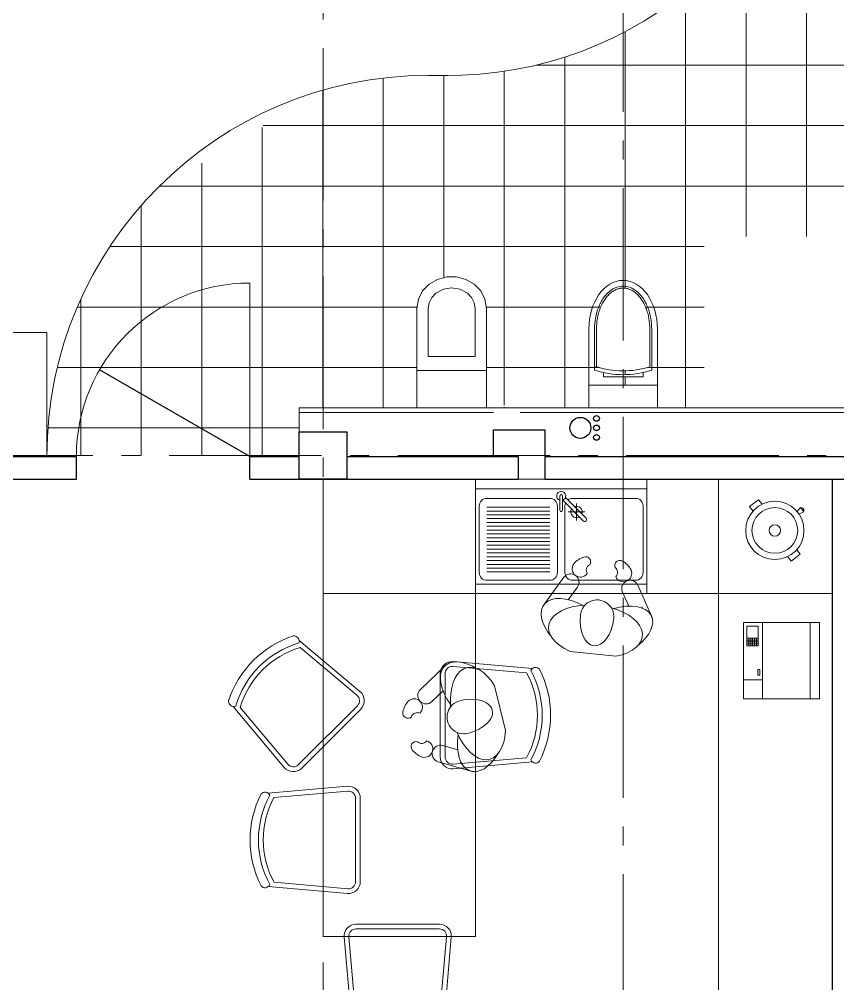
# Model space of a CAD drawing. Header units: millimetres. Extents: x -133165 to 20117, y 15722 to 63536.
# Drawn here: x -82833 to -78536, y 29798 to 34860 of the extents above; entities that cross this region are included whole.
import ezdxf

# ---------------------------------------------------------------- set-up
doc = ezdxf.new("R2010")
doc.units = ezdxf.units.MM
doc.linetypes.add('GOST2.303 5', pattern=[24, 20, -1.5, 1, -1.5])
doc.linetypes.add('GOST2.303 6', pattern=[12, 8, -1.5, 1, -1.5])
doc.layers.get('0').update_dxf_attribs({"lineweight": 15})
for name, color, linetype, lineweight in [('axis', 7, 'GOST2.303 5', 9), ('Furniture', 28, 'Continuous', 9), ('hatch', 8, 'Continuous', 5), ('wall', 5, 'Continuous', 60), ('wc', 4, 'Continuous', 15)]:
    doc.layers.add(name, color=color, linetype=linetype, lineweight=lineweight)
doc.layers.add('windows', color=8, linetype='Continuous')
doc.styles.add('ATTR', font='romans.shx', dxfattribs={"width": 0.8, "height": 0.470416260033865})
pattern_1 = [(0, (161012.635129836, 171779.2810594265), (0, 317.5), []), (90, (161012.635129836, 171779.2810594265), (-317.5, 1.944126793646423e-14), [])]

# ---------------------------------------------------------------- blocks, each defined once
blk = doc.blocks.new('A$C57C31BFC')
at = {"layer": 'wc', "ltscale": 75}
for p, q in [((0.05896356765879318, 119.165370257193), (0.2048604587034788, 414.0229870202602)), ((30.0979205237818, 197.8899565135944), (30.20485678620753, 414.0081428855192)), ((40.10672566434368, 215.6826715691423), (40.20485556207132, 414.0031948405958)), ((77.51837417075876, 162.5680937650322), (77.52950438685366, 185.062260501727)), ((0.05896356765879318, 119.165370257193), (0, 0))]:
    blk.add_line(p, q, dxfattribs=at)
at = {"layer": 'wc', "ltscale": 100}
for p, q in [((320.1066913879476, 215.5441263114626), (320.2048212856462, 413.8646495829453)), ((330.0978837990551, 197.741515166068), (330.20482006151, 413.859701538051)), ((360.0589194979984, 118.9872406401846), (360.204816389014, 413.8448574032809)), ((284.5881866172713, 162.4656346792181), (77.51837417075876, 162.5680937650322)), ((284.5995271023421, 185.3847550679347), (284.5881866172713, 162.4656346792181)), ((0.05896356765879318, 119.165370257193), (360.0589194979984, 118.9872406401846)), ((359.9999559303396, -0.1781296169792768), (360.0589194979984, 118.9872406402137)), ((0, 0), (359.9999559303396, -0.1781296169792768))]:
    blk.add_line(p, q, dxfattribs=at)
for radius, end in [(465.2195626864635, 287.4853101709346), (485.2195626864635, 287.9789640363141)]:
    blk.add_arc((180.3262307243713, 659.267761384981), radius, 251.9643355437304, end, dxfattribs=at)
at = {"layer": 'wc', "ltscale": 75}
blk.add_ellipse((180.2048384238442, 413.9339222117851), major_axis=(0.1262455793591396, 255.1423159082515), ratio=0.7054885322507227, start_param=-1.671504954941957e-14, end_param=1.570796326794879, dxfattribs=at)
at = {"layer": 'wc', "ltscale": 75, "extrusion": (0, 0, -1)}
blk.add_ellipse((180.2048384238442, 413.9339222117851), major_axis=(0.1262455793830903, 255.1423159082515), ratio=0.7054885322507226, start_param=-7.592191272241982e-14, end_param=1.570796326794862, dxfattribs=at)
at = {"layer": 'wc', "ltscale": 75}
for points, knots in [([(30.20485678623663, 414.0081428855192), (30.21395278885029, 432.3911641990999), (31.77426271545119, 451.7112575834617), (36.93380417258595, 480.6884798539977), (39.12045911332825, 490.3461151482479), (44.43880255593103, 509.3517412084911), (47.57079924130812, 518.6996457341593), (54.73172602380509, 536.7776971189887), (58.76012282687589, 545.505583853519), (67.59946915009641, 562.0517170568928), (72.41107854046277, 569.8696109985176), (82.62877277223743, 584.3375550950004), (88.04395025307895, 591.0008873522165), (99.2594980582362, 603.012911016267), (105.0588800025289, 608.3625252289057), (122.7048382826324, 622.3717391557002), (134.7578350566619, 628.9529034759034), (158.1689371978864, 637.2910592113913), (169.5150848971971, 639.0815862531599), (191.1173948397627, 639.0708973318688), (202.4617650618893, 637.2691429185215), (225.864604226721, 628.9078234318004), (237.9110823203519, 622.3147345817124), (255.5431683176139, 608.2880649180152), (261.3372533965157, 602.9327142051188), (272.5409085047722, 590.909597417427), (277.9494892413786, 584.2409095153271), (288.152860864182, 569.7628609825042), (292.9567312414001, 561.9402092577366), (301.7796990362403, 545.3853366609546), (305.7994566726848, 536.6534676629235), (312.942489748908, 518.5683386136661), (316.0652341314708, 509.2173392136465), (321.3647668338963, 490.2064593799587), (323.5418634224625, 480.5466648815782), (328.672726237186, 451.564350872155), (330.2139160641236, 432.2427228516317), (330.20482006151, 413.859701538051)], [-1.570796326794897, -1.570796326794897, -1.570796326794897, -1.570796326794897, -1.308996938995747, -1.308996938995747, -1.178097245096172, -1.178097245096172, -1.047197551196598, -1.047197551196598, -0.9162978572970231, -0.9162978572970231, -0.7853981633974484, -0.7853981633974484, -0.6544984694978737, -0.6544984694978737, -0.5235987755982989, -0.5235987755982989, -0.2617993877991495, -0.2617993877991495, 0, 0, 0.2617993877991494, 0.2617993877991494, 0.5235987755982987, 0.5235987755982987, 0.6544984694978734, 0.6544984694978734, 0.7853981633974481, 0.7853981633974481, 0.9162978572970227, 0.9162978572970227, 1.047197551196597, 1.047197551196597, 1.178097245096172, 1.178097245096172, 1.308996938995747, 1.308996938995747, 1.570796326794897, 1.570796326794897, 1.570796326794897, 1.570796326794897]), ([(40.20485556207132, 414.0031948405958), (40.21367329414352, 431.8238313824113), (41.72795648104511, 450.5678618447855), (46.72468867021962, 478.6307082188432), (48.84051144687692, 487.972912139172), (53.97888074532966, 506.3353828031977), (57.00208024712629, 515.3554668172728), (63.89480573619949, 532.7564331108297), (67.76659633452073, 541.1421445016167), (76.23352412914392, 556.991157538374), (80.82899764584727, 564.4542795115558), (90.5475357733958, 578.2154337543179), (95.67684761265991, 584.522940669005), (106.2450798728096, 595.841679459234), (111.6833820912289, 600.853488530498), (122.6339498525776, 609.5471986681805), (128.1466383694788, 613.2281562208955), (139.0814778487256, 619.3582382051973), (144.5030214801955, 621.8084459306265), (155.1340943426767, 625.5948349963), (160.3350976932852, 626.9372462023166), (170.5005710147379, 628.6790862453927), (175.4650194137648, 629.0786409743305), (185.1575642333773, 629.0738450589997), (190.1215554384107, 628.6693878953811), (200.2854187622434, 626.9174683992169), (205.485262055503, 625.5698388380115), (216.1121220449568, 621.7730955930019), (221.5316383767349, 619.3173461686529), (232.4600665367325, 613.1766367835517), (237.9684707764536, 609.4907735271554), (248.912047123682, 600.7849442573788), (254.3447011308745, 595.7682673255913), (264.9014814066177, 584.4393393167411), (270.0248467237398, 578.1263791763922), (279.7294117091806, 564.356111068686), (284.3176640070742, 556.8882125192904), (292.7689203489572, 541.0307963668602), (296.6323171987315, 532.6414881139062), (303.5079887020402, 515.2332799884316), (306.5221872281691, 506.2103815124428), (311.6423590875056, 487.8429183017288), (313.7489571848128, 478.4985277339583), (318.7178861213615, 450.4309172892536), (320.2136390177475, 431.6852861247608), (320.2048212856462, 413.8646495829453)], [-1.570796326794897, -1.570796326794897, -1.570796326794897, -1.570796326794897, -1.308996938995747, -1.308996938995747, -1.178097245096172, -1.178097245096172, -1.047197551196598, -1.047197551196598, -0.9162978572970231, -0.9162978572970231, -0.7853981633974484, -0.7853981633974484, -0.6544984694978737, -0.6544984694978737, -0.5235987755982989, -0.5235987755982989, -0.3926990816987242, -0.3926990816987242, -0.2617993877991495, -0.2617993877991495, -0.1308996938995747, -0.1308996938995747, 0, 0, 0.1308996938995747, 0.1308996938995747, 0.2617993877991494, 0.2617993877991494, 0.392699081698724, 0.392699081698724, 0.5235987755982987, 0.5235987755982987, 0.6544984694978734, 0.6544984694978734, 0.7853981633974481, 0.7853981633974481, 0.9162978572970227, 0.9162978572970227, 1.047197551196597, 1.047197551196597, 1.178097245096172, 1.178097245096172, 1.308996938995747, 1.308996938995747, 1.570796326794897, 1.570796326794897, 1.570796326794897, 1.570796326794897])]:
    blk.add_open_spline(points, degree=3, knots=knots, dxfattribs=at)
blk = doc.blocks.new('унитаз1')
at = {"linetype": 'Continuous'}
for p, q in [((20326.79272713941, -23011.08772518756), (20326.79272713941, -22481.08772518756)), ((20696.82672792049, -22481.08772518756), (20326.79272713941, -22481.08772518756)), ((20696.82672792049, -23011.08772518755), (20696.82672792049, -22481.08772518756)), ((20696.82672792049, -22681.08772518755), (20326.79272713941, -22681.08772518755)), ((20386.81248467725, -22756.08772518755), (20386.81248467725, -23011.08772518756)), ((20636.82397116373, -22756.08772518755), (20386.81248467725, -22756.08772518755)), ((20636.82397116373, -23011.08772518755), (20636.82397116373, -22756.08772518755))]:
    blk.add_line(p, q, dxfattribs=at)
for points in [[(20326.79272713941, -23011.08772518755), (20334.49505069845, -23060.52537986945), (20356.87196775647, -23105.2771578227), (20391.8025145344, -23141.10132637965)], [(20386.81248467725, -23011.08772518755), (20391.67036520076, -23042.26821481079), (20405.78355957895, -23070.49330673862), (20427.81436905711, -23093.08772637965)], [(20595.82208678387, -23093.08772637965), (20617.85289626203, -23070.49330673862), (20631.96609064022, -23042.26821481079), (20636.82397116373, -23011.08772518755)], [(20631.8169405255, -23141.10132637965), (20666.74748730344, -23105.2771578227), (20689.12440436144, -23060.52537986945), (20696.82672792049, -23011.08772518755)], [(20391.80863625468, -23141.09316446094), (20436.49388741239, -23166.36990064265), (20486.14173671254, -23179.43968021047), (20537.48123196022, -23179.44142610334), (20587.12997015045, -23166.37502329648), (20631.8169405255, -23141.10132637965)], [(20427.81436905711, -23093.08772637965), (20467.54430737287, -23113.90338833872), (20511.81822896958, -23121.08772697569), (20556.09215070332, -23113.90338918314), (20595.82208941613, -23093.08772798182)]]:
    blk.add_lwpolyline(points, dxfattribs=at)
blk = doc.blocks.new('vjqrf')
at = {"lineweight": 9}
for p, q in [((165.6675498550458, 1119.32289066819), (165.6675498550458, 1128.322890668386)), ((165.6675498550458, 1128.322890668386), (171.6675498551768, 1128.322890668386)), ((166.1675498550567, 1119.32289066819), (166.1675498550567, 1128.322890668386)), ((167.0675498550764, 1128.122890668382), (170.5675498551527, 1128.122890668382)), ((171.1675498551658, 1128.322890668386), (171.1675498551658, 1119.32289066819)), ((171.6675498551768, 1128.322890668386), (171.6675498551768, 1119.32289066819)), ((166.6675498550676, 1124.422890668301), (166.6675498550676, 1127.722890668373)), ((170.9675498551615, 1127.722890668373), (170.9675498551615, 1124.422890668301)), ((166.624687925039, 1124.047273164873), (167.7060793765878, 1125.125844128834)), ((166.7659244922919, 1123.905667260786), (167.8473159438415, 1124.984238224747)), ((167.3803995768956, 1125.069754948669), (167.3803995768956, 1124.184149032236)), ((166.9375966186787, 1124.626951990453), (167.8232025351124, 1124.626951990453)), ((166.541416456327, 1123.892890608611), (167.2914158169228, 1123.891911256437)), ((166.7807768609638, 1123.892578050834), (166.7648374249553, 1123.90855916883)), ((167.0675498550764, 1124.022890668293), (170.5675498551527, 1124.022890668293)), ((166.5412336439214, 1123.752890727966), (167.2912330045172, 1123.751911375792)), ((167.0675498550764, 1123.622890668284), (170.5675498551527, 1123.622890668284)), ((166.6675498550676, 1119.922890668203), (166.6675498550676, 1123.222890668275)), ((167.1314430508142, 1119.922890668203), (167.1314430508142, 1123.222890668275)), ((167.3314430508186, 1119.922890668203), (167.3314430508186, 1123.222890668275)), ((167.5314430508229, 1119.922890668203), (167.5314430508229, 1123.222890668275)), ((167.7314430508273, 1119.922890668203), (167.7314430508273, 1123.222890668275)), ((167.9314430508317, 1119.922890668203), (167.9314430508317, 1123.222890668275)), ((168.131443050836, 1119.922890668203), (168.131443050836, 1123.222890668275)), ((168.3314430508404, 1119.922890668203), (168.3314430508404, 1123.222890668275)), ((168.5314430508448, 1119.922890668203), (168.5314430508448, 1123.222890668275)), ((168.7314430508491, 1119.922890668203), (168.7314430508491, 1123.222890668275)), ((168.9314430508535, 1119.922890668203), (168.9314430508535, 1123.222890668275)), ((169.1314430508579, 1119.922890668203), (169.1314430508579, 1123.222890668275)), ((169.3314430508622, 1119.922890668203), (169.3314430508622, 1123.222890668275)), ((169.5314430508666, 1119.922890668203), (169.5314430508666, 1123.222890668275)), ((169.731443050871, 1119.922890668203), (169.731443050871, 1123.222890668275)), ((169.9314430508753, 1119.922890668203), (169.9314430508753, 1123.222890668275)), ((170.1314430508797, 1119.922890668203), (170.1314430508797, 1123.222890668275)), ((170.331443050884, 1119.922890668203), (170.331443050884, 1123.222890668275)), ((170.5314430508884, 1119.922890668203), (170.5314430508884, 1123.222890668275)), ((170.9675498551615, 1123.222890668275), (170.9675498551615, 1119.922890668203)), ((171.6675498551768, 1119.32289066819), (165.6675498550458, 1119.32289066819)), ((170.5675498551527, 1119.522890668194), (167.0675498550764, 1119.522890668194))]:
    blk.add_line(p, q, dxfattribs=at)
for centre, radius, start, end in [((167.0675498550764, 1127.722890668373), 0.4000000000087311, 90, 180), ((170.5675498551527, 1127.722890668373), 0.4000000000087311, 0, 90), ((167.3803995768956, 1124.626951990453), 0.3000000000065484, 69.18046611981761, 200.6698998478757), ((167.776697660215, 1125.055041176791), 0.1000000000021828, 314.925182984272, 134.925182984272), ((167.0675498550764, 1124.422890668301), 0.4000000000087311, 180, 218.2071664018285), ((167.3803995768956, 1124.626951990453), 0.3000000000065484, 239.7499550393495, 30.10041092795062), ((170.5675498551527, 1124.422890668301), 0.4000000000087311, 270, 0), ((166.5413250501246, 1123.822890668288), 0.2393676538036895, 16.92910547710809, 342.9212604911204), ((166.5413250501246, 1123.822890668288), 0.07000000000152883, 89.92518298370719, 269.9251829837071), ((167.0675498550764, 1124.422890668301), 0.4000000000087311, 247.4458692131035, 270), ((167.2913244107203, 1123.821911316114), 0.07000000000152883, 269.9251829837071, 89.92518298370719), ((167.0675498550764, 1123.222890668275), 0.4000000000087311, 90, 180), ((170.5675498551527, 1123.222890668275), 0.4000000000087311, 0, 90), ((167.0675498550764, 1119.922890668203), 0.4000000000087311, 180, 270), ((170.5675498551527, 1119.922890668203), 0.4000000000087311, 270, 0)]:
    blk.add_arc(centre, radius, start, end, dxfattribs=at)
blk = doc.blocks.new('Coffee Pot')
for p, q in [((-6.000000000000001, -1), (-6.000000000000001, 1)), ((-6.000000000000001, 1), (-5.000000000000001, 1)), ((5, 1), (6, 1)), ((6, 1), (6, -1)), ((-5.000000000000001, -1), (-6.000000000000001, -1)), ((6, -1), (5, -1)), ((-0.2733230000000004, -5.093299999999999), (-0.5, -6)), ((-0.5, -6), (0.5, -6)), ((-0.25, -6), (-0.25, -6.25)), ((-0.25, -6.25), (0.25, -6.25)), ((0.25, -6.25), (0.25, -6)), ((0.5, -6), (0.2714699999999999, -5.085899999999995))]:
    blk.add_line(p, q)
for radius in [5.099019999999999, 4, 1]:
    blk.add_circle((0, 0), radius)
at = {"style": 'ATTR', "width": 0.8, "flags": 9}
blk.add_attdef('ESTCODE', (0, 0), '', height=2.4e-05, dxfattribs=at)
blk = doc.blocks.new('CHEDIN3')
at = {"lineweight": 9}
for p, q in [((31.86583059637644, 416.1570753972286), (31.84798600250797, 415.9547241578816)), ((29.21153331779695, 386.0583044263313), (-0.082770101294102, 53.87150060491979)), ((450.3239316554873, 53.87150060491985), (421.0381698231446, 385.9614459224446)), ((47.17284588278369, 362.0601719288509), (19.83991245026432, 52.11459424719058)), ((430.4012491039289, 52.11459424719061), (403.0797461717932, 361.9305541893774)), ((49.72393627760198, 19.47923471059676), (400.5172252765912, 19.47923471059678)), ((49.72393627760198, -0.5207652894032435), (400.5172252765912, -0.5207652894032151))]:
    blk.add_line(p, q, dxfattribs=at)
for centre, radius, start, end in [((225.0076763754667, 36.28722492355857), 426.1512359360727, 63.01363254988656, 116.9507029679148), ((46.55025280728478, 399.5937273247233), 21.99633757181995, 131.6226259032933, 246.1333984376495), ((225.0076763754667, 36.28722492355857), 391.1512359360727, 61.32876675768362, 118.6295001425228), ((225.0076763754667, 36.28722492355857), 371.1512359360727, 61.32876675768362, 118.6295001425228), ((403.7754999733634, 399.5937273247233), 21.99633757181995, 293.8666015623505, 48.37737409670672), ((49.72393627760198, 49.47923471059676), 50, 174.9603381299072, 270), ((49.72393627760198, 49.47923471059676), 30, 174.9603381299072, 270), ((400.5172252765912, 49.47923471059678), 50, 270, 5.039661870092789), ((400.5172252765912, 49.47923471059678), 30, 270, 5.039661870092789)]:
    blk.add_arc(centre, radius, start, end, dxfattribs=at)

msp = doc.modelspace()

# ---------------------------------------------------------------- hatches: boundary and pattern name
at = {"layer": 'hatch', "lineweight": 0, "ltscale": 100}
h = msp.add_hatch(dxfattribs=at)
h.set_pattern_fill('NET', color=256, scale=100, style=0)
h.set_pattern_definition(pattern_1)
edge = h.paths.add_edge_path()
edge.add_line((-77237.99696768862, 34565.06011187055), (-77237.99696768865, 34930.06011186898))
edge.add_line((-77237.99696768865, 34930.06011186898), (-77437.99696768865, 34930.06011186898))
edge.add_line((-77437.99696768865, 34930.06011186898), (-77755.44652034716, 34930.06011186901))
edge.add_ellipse((-77755.44652034713, 35680.06011186898), major_axis=(-9.184850993605058e-14, -749.9999999999927), ratio=0.4232660702115044, start_angle=274.01398721806527, end_angle=360, ccw=False)
edge.add_ellipse((-77755.44652034713, 35575.06011186875), major_axis=(1.836970198721012e-13, 749.9999999999927), ratio=0.4232660702115044, start_angle=0, end_angle=85.98601278193468, ccw=False)
edge.add_line((-77755.44652034667, 36325.06011186875), (-78597.44918433092, 36325.06011186875))
edge.add_arc((-80582.99696768924, 36565.06011187058), 2000, 297.3871075025319, 353.1078974206007, ccw=False)
edge.add_line((-79662.99696769302, 34789.22228143478), (-79662.99696769296, 34565.06011187061))
edge.add_line((-79662.99696769296, 34565.06011187061), (-77237.99696768862, 34565.06011187055))
h = msp.add_hatch(dxfattribs=at)
h.set_pattern_fill('NET', color=256, scale=100, style=0)
h.set_pattern_definition(pattern_1)
h.paths.add_polyline_path([(-79662.99696769299, 34565.06011187061), (-79662.99696769299, 34789.22228143478, -0.120070880385302), (-80582.99696768924, 34565.06011187058)])
h = msp.add_hatch(dxfattribs=at)
h.set_pattern_fill('NET', color=256, scale=100, style=0)
h.set_pattern_definition(pattern_1)
h.paths.add_polyline_path([(-81112.99696768871, 33499.79555245407), (-80687.99696768857, 33499.79555245407), (-80687.99696768854, 34565.06011187058, 0.05358436791790803), (-81112.99696768871, 34519.38224498986)])
h = msp.add_hatch(dxfattribs=at)
h.set_pattern_fill('NET', color=256, scale=100, style=0)
h.set_pattern_definition(pattern_1)
h.paths.add_polyline_path([(-80687.99696768854, 34565.06011187058), (-80687.99696768854, 33499.7955524541), (-80616.52560328158, 33499.7955524541), (-80588.26073817805, 33507.23626865164), (-80537.7297389277, 33507.23798705012), (-80509.45053368849, 33499.7955524541), (-79662.99696769299, 33499.7955524541), (-79662.99696769299, 34282.4345614328, 0.1353408098209039)])
h = msp.add_hatch(dxfattribs=at)
h.set_pattern_fill('NET', color=256, scale=100, style=0)
h.set_pattern_definition(pattern_1)
h.paths.add_polyline_path([(-80582.99696768927, 34565.06011187058), (-80582.99696768927, 34562.30196002021, -0.1219922055211061), (-79662.99696769302, 34282.4345614328), (-79662.99696769299, 34565.06011187058)])
h = msp.add_hatch(dxfattribs=at)
h.set_pattern_fill('NET', color=256, scale=100, style=0)
h.set_pattern_definition(pattern_1)
h.paths.add_polyline_path([(-77437.9969676886, 33719.88198225189), (-77437.99696768862, 33865.06011186913), (-77237.99696768865, 33865.0601118691), (-77237.99696768862, 34565.06011187058), (-79662.99696769299, 34565.06011187058), (-79662.99696769299, 34282.4345614328, -0.1046668775268409), (-79055.08960727612, 33719.88198225189)])
h = msp.add_hatch(dxfattribs=at)
h.set_pattern_fill('NET', color=256, scale=100, style=0)
h.set_pattern_definition(pattern_1)
h.paths.add_polyline_path([(-81237.99696769305, 34487.94856417223, 0.03834485246537301), (-81525.18024793755, 34381.40924000414, -0.4250982709619671), (-81952.71006474695, 34114.41506866031, 0.2245921651932481), (-82687.99071767878, 32570.06011186904), (-82532.98323132125, 32570.06011186904, -0.2953340547036334), (-81991.24777361493, 33397.22075978338, -0.1718952949399287), (-81701.69898236585, 33499.7955524541), (-81237.99696769299, 33499.7955524541)])
h.paths.add_polyline_path([(-82161.6558570105, 32876.05496662192), (-82161.65585701053, 32570.06011186904), (-81631.65722172374, 32570.06011186904)], flags=17)
h = msp.add_hatch(dxfattribs=at)
h.set_pattern_fill('NET', color=256, scale=100, style=0)
h.set_pattern_definition(pattern_1)
h.paths.add_polyline_path([(-81112.99696768868, 34519.38224498986, 0.01611564976678185), (-81237.99696769302, 34487.94856417226), (-81237.99696769299, 33499.7955524541), (-81112.99696768874, 33499.7955524541)])
h = msp.add_hatch(dxfattribs=at)
h.set_pattern_fill('NET', color=256, scale=100, style=0)
h.set_pattern_definition(pattern_1)
h.paths.add_polyline_path([(-79662.99696769299, 33499.7955524541), (-79237.9969676886, 33499.7955524541), (-79237.99696768857, 33719.88198225189), (-79055.08960727612, 33719.88198225189, 0.1046668775268436), (-79662.99696769302, 34282.4345614328)])
h = msp.add_hatch(dxfattribs=at)
h.set_pattern_fill('NET', color=256, scale=100, style=0)
h.set_pattern_definition(pattern_1)
h.paths.add_polyline_path([(-81237.99696769299, 33499.7955524541), (-81701.69898236585, 33499.7955524541, 0.1718952949399287), (-81991.24777361493, 33397.22075978338, -0.1045330889615017), (-81622.99696768865, 33475.06011187058), (-81622.99696768862, 32570.06011186904), (-81362.99696768871, 32570.06011186907), (-81362.99696768871, 32695.06011187047), (-81362.99696768865, 32819.88198225215), (-81237.99696769305, 32819.88198225212)], flags=17)
h.paths.add_polyline_path([(-82161.6558570105, 32876.05496662192), (-82161.65585701053, 32570.06011186904), (-81631.65722172374, 32570.06011186904)], flags=17)
h = msp.add_hatch(dxfattribs=at)
h.set_pattern_fill('NET', color=256, scale=100, style=0)
h.set_pattern_definition(pattern_1)
h.paths.add_polyline_path([(-81622.99696768865, 33475.06011187058, 0.1045330889615017), (-81991.24777361493, 33397.22075978338, 0.2262120797566911), (-82161.65585701047, 33039.83867780972), (-82161.65585701044, 32876.05496662194), (-81631.6572217238, 32570.06011186904), (-81622.99696768865, 32570.06011186904)])
h.paths.add_polyline_path([(-82161.6558570105, 32876.05496662192), (-82161.65585701053, 32570.06011186904), (-81631.65722172374, 32570.06011186904)], flags=17)
h = msp.add_hatch(dxfattribs=at)
h.set_pattern_fill('NET', color=256, scale=100, style=0)
h.set_pattern_definition(pattern_1)
h.paths.add_polyline_path([(-81112.99696768874, 33499.79555245407), (-81237.99696769302, 33499.79555245407), (-81237.99696769299, 32819.88198225215), (-81112.99696768868, 32819.88198225212)])
h = msp.add_hatch(dxfattribs=at)
h.set_pattern_fill('NET', color=256, scale=100, style=0)
h.set_pattern_definition(pattern_1)
h.paths.add_polyline_path([(-80745.10031450192, 33341.53552552851), (-80737.51928737822, 33390.19463446448), (-80715.49476271866, 33434.24166000658), (-80687.99696768851, 33462.44292609271), (-80687.99696768854, 33499.7955524541), (-81112.99696768871, 33499.7955524541), (-81112.99696768868, 32819.88198225212), (-80745.10031450189, 32819.88198225209)])
h = msp.add_hatch(dxfattribs=at)
h.set_pattern_fill('NET', color=256, scale=100, style=0)
h.set_pattern_definition(pattern_1)
edge = h.paths.add_edge_path()
edge.add_line((-80509.45053368855, 33499.7955524541), (-80488.8628706388, 33494.37735436694))
edge.add_line((-80488.8628706388, 33494.37735436694), (-80444.87963208834, 33469.50166842659))
edge.add_line((-80444.87963208834, 33469.50166842659), (-80410.49917266735, 33434.24166000661))
edge.add_line((-80410.49917266735, 33434.24166000661), (-80388.47464800788, 33390.19463446445))
edge.add_line((-80388.47464800788, 33390.19463446445), (-80380.8936208842, 33341.53552552831))
edge.add_line((-80380.8936208842, 33341.53552552831), (-80380.89362088418, 32833.94534084859))
edge.add_line((-80380.89362088418, 32833.94534084859), (-80179.18465839904, 32833.94534084862))
edge.add_line((-80179.18465839904, 32833.94534084862), (-80179.18465839901, 32823.94534084859))
edge.add_line((-80179.18465839901, 32823.94534084859), (-80380.8936208842, 32823.94534084856))
edge.add_line((-80380.8936208842, 32823.94534084856), (-80380.89362088415, 32819.88198225209))
edge.add_line((-80380.89362088415, 32819.88198225209), (-79843.05599736529, 32819.88198225203))
edge.add_line((-79843.05599736529, 32819.88198225203), (-79842.99694565819, 32939.22548212626))
edge.add_line((-79842.99694565819, 32939.22548212626), (-79662.99696769299, 32939.13641731776))
edge.add_line((-79662.99696769299, 32939.13641731776), (-79662.99696769299, 32982.57746809456))
edge.add_line((-79662.99696769299, 32982.57746809456), (-79765.53753505509, 32982.6282056341))
edge.add_line((-79765.53753505509, 32982.6282056341), (-79765.52640483905, 33005.12237237077))
edge.add_arc((-79662.72967850139, 33479.32787325396), 485.2195626864365, 257.7688530802789, 269.9684379102945)
edge.add_line((-79662.99696769302, 32994.1083841873), (-79662.99696769302, 33014.10838735229))
edge.add_arc((-79662.72967850142, 33479.32787325408), 465.2195626864954, 252.4579894083705, 269.9670810416004, ccw=False)
edge.add_line((-79802.94918356156, 33035.74278343824), (-79802.85105366384, 33234.06330671071))
edge.add_spline(control_points=[(-79802.85105366384, 33234.06330670964), (-79802.84223593176, 33251.88394325145), (-79801.32795274486, 33270.62797371382), (-79796.33122055569, 33298.69082008788), (-79794.21539777903, 33308.03302400821), (-79789.07702848058, 33326.39549467224), (-79786.05382897878, 33335.41557868631), (-79779.1611034897, 33352.81654497987), (-79775.28931289139, 33361.20225637066), (-79766.82238509676, 33377.05126940741), (-79762.22691158006, 33384.5143913806), (-79752.50837345251, 33398.27554562336), (-79747.37906161325, 33404.58305253804), (-79736.8108293531, 33415.90179132827), (-79731.37252713468, 33420.91360039954), (-79720.42195937333, 33429.60731053722), (-79714.90927085643, 33433.28826808993), (-79703.97443137718, 33439.41835007424), (-79698.55288774571, 33441.86855779967), (-79687.92181488323, 33445.65494686534), (-79682.72081153262, 33446.99735807136), (-79672.64352197725, 33448.72408794591), (-79667.7631884275, 33449.12474667787), (-79662.99696769299, 33449.13611635813)], knot_values=[-1.570796326794897, -1.570796326794897, -1.570796326794897, -1.570796326794897, -1.308996938995747, -1.308996938995747, -1.178097245096172, -1.178097245096172, -1.047197551196598, -1.047197551196598, -0.9162978572970231, -0.9162978572970231, -0.7853981633974484, -0.7853981633974484, -0.6544984694978737, -0.6544984694978737, -0.5235987755982989, -0.5235987755982989, -0.3926990816987242, -0.3926990816987242, -0.2617993877991495, -0.2617993877991495, -0.1308996938995747, -0.1308996938995747, -0.002271065521894769, -0.002271065521894769, -0.002271065521894769, -0.002271065521894769], degree=3, periodic=0)
edge.add_line((-79662.99696769299, 33449.13611635816), (-79662.99696769299, 33499.7955524541))
edge.add_line((-79662.99696769299, 33499.7955524541), (-80509.45053368855, 33499.7955524541))
h = msp.add_hatch(dxfattribs=at)
h.set_pattern_fill('NET', color=256, scale=100, style=0)
h.set_pattern_definition(pattern_1)
edge = h.paths.add_edge_path()
edge.add_line((-79482.99698972791, 32939.04735250922), (-79483.05595329557, 32819.88198225203))
edge.add_line((-79483.05595329557, 32819.88198225203), (-79237.9969676886, 32819.88198225203))
edge.add_line((-79237.9969676886, 32819.88198225203), (-79237.99696768857, 33499.79555245407))
edge.add_line((-79237.99696768857, 33499.79555245407), (-79662.99696769299, 33499.79555245407))
edge.add_line((-79662.99696769299, 33499.79555245407), (-79662.99696769299, 33449.1361163581))
edge.add_spline(control_points=[(-79662.99696769299, 33449.13611635813), (-79662.91281535682, 33449.13631710107), (-79662.82869859347, 33449.13639648943), (-79657.89834499253, 33449.13395692804), (-79652.9343537875, 33448.72949976442), (-79642.77049046366, 33446.97758026826), (-79637.5706471704, 33445.62995070705), (-79626.94378718095, 33441.83320746204), (-79621.52427084917, 33439.37745803769), (-79610.59584268917, 33433.23674865259), (-79605.08743844945, 33429.55088539619), (-79594.14386210222, 33420.84505612642), (-79588.71120809503, 33415.82837919463), (-79578.15442781929, 33404.49945118578), (-79573.03106250217, 33398.18649104543), (-79563.32649751673, 33384.41622293773), (-79558.73824521883, 33376.94832438833), (-79550.28698887695, 33361.0909082359), (-79546.42359202717, 33352.70159998295), (-79539.54792052387, 33335.29339185747), (-79536.53372199774, 33326.27049338148), (-79531.4135501384, 33307.90303017077), (-79529.3069520411, 33298.558639603), (-79524.33802310454, 33270.49102915829), (-79522.84227020816, 33251.7453979938), (-79522.85108794026, 33233.92476145198)], knot_values=[-0.002271065521894769, -0.002271065521894769, -0.002271065521894769, -0.002271065521894769, 0, 0, 0.1308996938995747, 0.1308996938995747, 0.2617993877991494, 0.2617993877991494, 0.392699081698724, 0.392699081698724, 0.5235987755982987, 0.5235987755982987, 0.6544984694978734, 0.6544984694978734, 0.7853981633974481, 0.7853981633974481, 0.9162978572970227, 0.9162978572970227, 1.047197551196597, 1.047197551196597, 1.178097245096172, 1.178097245096172, 1.308996938995747, 1.308996938995747, 1.570796326794897, 1.570796326794897, 1.570796326794897, 1.570796326794897], degree=3, periodic=0)
edge.add_line((-79522.85108794029, 33233.9247614505), (-79522.94921783796, 33035.6042381805))
edge.add_arc((-79662.72967850154, 33479.32787325408), 465.2195626864952, 269.96708104161473, 287.48531017117045, ccw=False)
edge.add_line((-79662.99696769302, 33014.10838735229), (-79662.99696769302, 32994.10838418733))
edge.add_arc((-79662.7296785016, 33479.32787325399), 485.2195626864366, 269.9684379103185, 282.4096137240849)
edge.add_line((-79558.45638212356, 33005.44486693694), (-79558.46772260866, 32982.52574654826))
edge.add_line((-79558.46772260866, 32982.52574654826), (-79662.99696769302, 32982.57746809453))
edge.add_line((-79662.99696769302, 32982.57746809453), (-79662.99696769296, 32939.13641731773))
edge.add_line((-79662.99696769296, 32939.13641731773), (-79482.99698972791, 32939.04735250922))
h = msp.add_hatch(dxfattribs=at)
h.set_pattern_fill('NET', color=256, scale=100, style=0)
h.set_pattern_definition(pattern_1)
h.paths.add_polyline_path([(-81991.24777361493, 33397.22075978338, 0.1589636033960048), (-82411.08008513249, 33020.06011187058), (-82161.65585701044, 32876.05496662194), (-82161.65585701047, 33039.83867780972, -0.2262120797566911)])
h = msp.add_hatch(dxfattribs=at)
h.set_pattern_fill('NET', color=256, scale=100, style=0)
h.set_pattern_definition(pattern_1)
h.paths.add_polyline_path([(-82532.98323132125, 32570.06011186904), (-82161.6558570105, 32570.06011186901), (-82161.6558570105, 32876.05496662192), (-82411.08008513249, 33020.06011187058, 0.1302553077605085)], flags=17)
h.paths.add_polyline_path([(-82161.6558570105, 32876.05496662192), (-82161.65585701053, 32570.06011186904), (-81631.65722172374, 32570.06011186904)], flags=17)

# ---------------------------------------------------------------- linework, layer by layer
at = {"layer": 'axis', "color": 147, "linetype": 'GOST2.303 6', "lineweight": 0, "ltscale": 100}
for p, q in [((-79662.99696769302, 37573.21098814043), (-79662.99696769302, 16815.37847223433)), ((-81237.99696769302, 37108.74870125027), (-81237.99696769302, 16815.37847223433)), ((-92846.26304640363, 32570.06011186904), (-68637.99696768906, 32570.06011186904))]:
    msp.add_line(p, q, dxfattribs=at)
at = {"layer": 'Furniture', "ltscale": 100}
for p, q in [((-81362.99696768871, 32695.06011187047), (-81362.99696768862, 32820.06011186904)), ((-77437.99696768857, 32819.88198225189), (-81362.99696768874, 32819.88198225215)), ((-80343.04132587758, 32794.88198225215), (-81362.99696768874, 32794.88198225215)), ((-77412.99696768883, 32794.881982252), (-80203.04132587761, 32794.88198225215)), ((-81237.99696768865, 32445.06011187047), (-81237.99696768865, 31845.06011187044)), ((-79162.99696768906, 28570.06011187125), (-79162.996967689, 32445.06011187061)), ((-79162.99696768903, 28570.06011187137), (-79162.99696768897, 32445.06011187073)), ((-80082.89222113696, 31781.12659645892), (-79973.89218820326, 31930.5715635077)), ((-81237.9969676902, 31845.06011187047), (-78562.996967689, 31845.06011187044)), ((-81237.99696769014, 31845.06011187058), (-78562.99696768897, 31845.06011187055)), ((-79950.5571725649, 31813.22963103402), (-79902.79426272247, 31878.71517535399)), ((-79633.45571442746, 31779.30919463967), (-79666.28640446809, 31853.41586008183)), ((-79510.90537077264, 31719.94099456939), (-79585.82849223803, 31889.06027562759)), ((-79562.77656490414, 31768.98495973008), (-79563.20559674237, 31775.2875118504)), ((-79031.45902461959, 31292.67260841022), (-79031.45902461959, 31692.67260841022)), ((-79031.45902461959, 31692.67260841022), (-78631.45902461959, 31692.67260841022)), ((-78931.45902461959, 31292.67260841022), (-78931.45902461959, 31692.67260841022)), ((-78681.45902461959, 31692.67260841022), (-78681.45902461959, 31292.67260841022)), ((-78631.45902461959, 31692.67260841022), (-78631.45902461959, 31292.67260841022)), ((-78953.11500456084, 31611.5133104233), (-79013.11500456078, 31611.5133104233)), ((-79013.11500456078, 31611.5133104233), (-79013.11500456078, 31571.5133104233)), ((-78953.11500456084, 31601.5133104233), (-79013.11500456078, 31601.5133104233)), ((-78953.11500456084, 31591.5133104233), (-79013.11500456078, 31591.5133104233)), ((-79003.11500456078, 31611.5133104233), (-79003.11500456078, 31571.5133104233)), ((-78993.11500456081, 31611.5133104233), (-78993.11500456081, 31571.5133104233)), ((-78983.11500456081, 31611.5133104233), (-78983.11500456081, 31571.5133104233)), ((-78973.11500456081, 31611.5133104233), (-78973.11500456081, 31571.5133104233)), ((-78963.11500456084, 31611.5133104233), (-78963.11500456084, 31571.5133104233)), ((-78953.11500456084, 31611.5133104233), (-78953.11500456084, 31571.5133104233)), ((-79940.89194918706, 31542.03813336202), (-79700.26473901309, 31516.29816980147)), ((-78953.11500456084, 31581.5133104233), (-79013.11500456078, 31581.5133104233)), ((-78931.45902461959, 31392.67260841022), (-79031.45902461959, 31392.67260841022)), ((-78631.45902461959, 31292.67260841022), (-79031.45902461959, 31292.67260841022)), ((-80511.4744920488, 30956.29587810017), (-80517.77698160891, 30955.86592822813))]:
    msp.add_line(p, q, dxfattribs=at)
for points in [[(-82687.99696768854, 32565.06011187058), (-82687.99696768854, 33215.06011187058), (-85087.99696768854, 33215.06011187058), (-85087.99696768854, 32565.06011187058)], [(-81237.99696769299, 31845.06011187058), (-80437.99696769299, 31845.06011187058), (-80437.99696769299, 30045.06011187058), (-81237.99696769299, 30045.06011187058)], [(-78953.11500456084, 31571.5133104233), (-79013.11500456078, 31571.5133104233), (-79013.11500456078, 31674.6219790645), (-78953.11500456084, 31674.6219790645)], [(-78944.3325735386, 31417.81143878277), (-78955.67121571577, 31417.81143878277), (-78955.67121571577, 31446.13773863436), (-78944.3325735386, 31446.13773863436)]]:
    msp.add_lwpolyline(points, close=True, dxfattribs=at)
for points in [[(-80594.06369440403, 31469.95601754582), (-80727.33993607166, 31341.68969787145)], [(-80607.91713568666, 31334.48922429324), (-80666.31767872853, 31278.28398749157)], [(-80337.92154552577, 31361.70367351536), (-80279.77562839571, 31126.79294085012)], [(-80531.29174035687, 31024.92100959954), (-80609.16717477379, 31047.39474506777)], [(-80455.84698991445, 30911.55761365452), (-80633.56700203619, 30962.84506482241)]]:
    msp.add_lwpolyline(points, dxfattribs=at)
for points in [[(-80818.74081583288, 31223.19109638635, 0.7429545911561272), (-80774.66392674934, 31198.43735225082, -0.4474735754355276), (-80729.7233891084, 31217.26173014844, 0.9999999999999999), (-80790.74564645154, 31280.66744052833, 0.13272988581131)], [(-80769.69032748461, 31025.02608800402, -0.7429545911561272), (-80742.24944421435, 31067.48215854001, 0.4474735754355276), (-80693.71685501914, 31071.79457233018, -0.9999999999999999), (-80718.11668228156, 30987.24489208483, -0.13272988581131)]]:
    msp.add_lwpolyline(points, format="xyb", close=True, dxfattribs=at)
msp.add_lwpolyline([(-80520.29035395838, 31282.56722278218, 0.9999999999999999), (-80478.00241422742, 31111.7230535711)], format="xyb", dxfattribs=at)
for centre, start, end in [((-80696.82880740009, 31309.98684268151), 133.9026172876537, 313.9026172876537), ((-80621.367088405, 31005.1199049451), 73.90261728769497, 253.9026172876949)]:
    msp.add_arc(centre, 44.00000000007977, start, end, dxfattribs=at)
at = {"layer": 'Furniture', "ltscale": 100, "extrusion": (0, 0, -1)}
for centre, major_axis, ratio, start_param, end_param in [((-79886.48683730909, 31975.7412949115), (-31.11269837224474, 31.11269837224474), 0.9999999999995574, 2.986358331242132, 6.127950984831925), ((-79829.71273787072, 31921.09600019366), (-86.64766271114628, 86.64766271114625), 0.9999999999997101, 6.215332385717665, 6.743166699864745), ((-79859.7136148183, 32012.44883751708), (-18.66761902334093, 18.66761902334093), 0.9999999999998663, 0.4304512211106069, 2.986358331242456), ((-79823.62511783563, 31967.74324680748), (-23.10277921556542, 23.10277921556541), 0.9999999999997051, 4.916873434565084, 6.599877291515186), ((-79680.10491706053, 31993.23604220561), (-18.66761902334258, 18.66761902334258), 0.9999999999997229, 5.080753433636837, 7.636660543768961), ((-79728.7499566308, 31910.29598174103), (-86.64766271117374, 86.64766271117374), 0.9999999999991336, 1.323945065014993, 1.851779379161455), ((-79938.34322546286, 31904.64336943084), (-31.11269837224448, 31.11269837224448), 0.9999999999995239, 6.12795098483192, 9.269543638421712), ((-79724.83299912259, 31957.17542476481), (-23.10277921556494, 23.10277921556494), 0.9999999999998854, 1.467234473363922, 3.15023833031397), ((-79661.70186389891, 31951.69598008466), (-31.11269837223961, 31.11269837223961), 0.9999999999994933, 1.939160780046923, 5.080753433636715), ((-79626.05744835307, 31871.23806785471), (-31.11269837224145, 31.11269837224145), 0.9999999999994419, 5.080753433636717, 8.22234608722651), ((-79900.07654998585, 31654.60512189145), (-178.9132648739031, 132.4152966831567), 0.5506386570849993, -1.163813260595462, 1.307101506417003), ((-79799.72677078859, 31724.0967847121), (-62.22539674447696, 62.22539674447695), 0.9999999999997023, 5.604352209234388, 8.745944862824182), ((-79807.9167591942, 31647.53358147506), (-246.096010405198, 26.32496273237917), 0.5513552331418546, -1.05998073363503, 1.286125336696585), ((-79807.9167591942, 31647.53358147506), (-246.0960104051994, 26.32496273238518), 0.5513552331418444, 1.855467316893185, 4.201573387224826), ((-79799.72677078858, 31724.09678471209), (16.46179242752189, 153.1176781209867), 0.5714283482835453, 1.570491021292316, 4.712083674882109), ((-80399.51366297284, 31126.62925153569), (63.20665009770355, 213.4213825440272), 0.5506386570854827, 1.977779392993126, 4.448694160005599)]:
    msp.add_ellipse(centre, major_axis=major_axis, ratio=ratio, start_param=start_param, end_param=end_param, dxfattribs=at)
at = {"layer": 'Furniture', "ltscale": 100}
for centre, major_axis, ratio, start_param, end_param in [((-79716.34643713919, 31634.95145759376), (202.8736200844852, 91.57544112558807), 0.5506386570849994, -1.163813260595429, 1.307101506417033), ((-80443.9107862581, 31305.99456683097), (155.4628357471838, -159.2955550071053), 0.5506386570854827, 1.977779392993126, 4.448694160005599), ((-80424.40206006305, 31215.64611180892), (59.46741524665551, -240.2496129530783), 0.5513552331428299, 2.081611919954751, 4.427717990286353), ((-80499.14638409289, 31197.14513817663), (149.4689011467762, 37.0818224086979), 0.5714283482826047, 4.712083674882103, 7.853676328471897), ((-80424.40206006305, 31215.64611180892), (59.46741524665551, -240.2496129530783), 0.5513552331428299, 4.997059970483021, 7.343166040814629)]:
    msp.add_ellipse(centre, major_axis=major_axis, ratio=ratio, start_param=start_param, end_param=end_param, dxfattribs=at)
at = {"layer": 'hatch', "lineweight": 0, "ltscale": 100}
for p, q in [((-80687.99696768854, 34565.06011187058), (-80582.99696768924, 34565.06011187058)), ((-81622.99696768865, 32565.06011187058), (-81622.99696768865, 33475.06011187058))]:
    msp.add_line(p, q, dxfattribs=at)
at = {"layer": 'hatch', "lineweight": 25, "ltscale": 100}
msp.add_line((-81622.99696768865, 32565.06011187058), (-82411.08008513249, 33020.06011187058), dxfattribs=at)
at = {"layer": 'hatch', "lineweight": 0, "ltscale": 100}
for centre, start, end in [((-80582.99696768924, 36565.06011187058), 269.3735182572314, 353.1078974207124), ((-80687.99696768854, 32565.06011187058), 90, 180)]:
    msp.add_arc(centre, 2000, start, end, dxfattribs=at)
at = {"layer": 'wall', "color": 5, "lineweight": -2, "ltscale": 100}
for p, q in [((-80073.04132587738, 32699.88180316347), (-80073.04132587738, 32559.88180316347)), ((-85237.99696768871, 32565.06011187058), (-82532.99696768871, 32565.06011187058)), ((-82532.99696768865, 32445.06011187058), (-82532.99696768865, 32565.06011187058)), ((-81622.99696768871, 32565.06011187058), (-81362.99696768871, 32565.06011187058)), ((-81622.99696768865, 32565.06011187058), (-81362.99696768871, 32565.06011187058)), ((-81622.99696768871, 32445.06011187058), (-81622.99696768865, 32565.06011187058)), ((-81112.99696768871, 32565.06011187058), (-80213.04132587738, 32565.06011187058)), ((-80213.04132587738, 32565.06011187058), (-80213.04132587735, 32445.06011187058)), ((-80073.04132587738, 32565.06011187058), (-80073.0413258774, 32445.06011187055)), ((-80073.0413258774, 32565.06011187058), (-77237.99696768865, 32565.06011187058)), ((-85237.99696768854, 32445.06011187058), (-82532.99696768865, 32445.06011187058)), ((-81622.99696768871, 32445.06011187058), (-80213.04132587735, 32445.06011187058)), ((-81622.99696768871, 32445.06011187058), (-81237.99696768871, 32445.06011187058)), ((-80073.04132587738, 32445.06011187058), (-77112.99696768877, 32445.06011187058))]:
    msp.add_line(p, q, dxfattribs=at)
for points in [[(-80213.04132587738, 32565.06011187058), (-80343.04132587761, 32565.06011187058), (-80343.04132587761, 32705.06011187058), (-80073.04132587738, 32705.06011187058), (-80073.04132587738, 32635.06011185196)], [(-78562.99696768897, 30980.06011187143), (-78562.99696768897, 32445.06011187047)], [(-78562.99696768897, 28570.06011187125), (-78562.99696768897, 31110.06011187207)]]:
    msp.add_lwpolyline(points, dxfattribs=at)
msp.add_lwpolyline([(-81362.99696768871, 32695.06011187047), (-81112.99696768871, 32695.06011187047), (-81112.99696768871, 32445.06011187047), (-81362.99696768871, 32445.06011187047)], close=True, dxfattribs=at)
for centre, radius in [((-79887.10921623286, 32714.88198225366), 55), ((-79802.47736547429, 32764.88198225366), 15), ((-79802.47736547301, 32764.88198225366), 15), ((-79802.47736547429, 32714.88198225366), 15), ((-79802.47736547301, 32714.88198225366), 15), ((-79802.47736547429, 32664.88198225366), 15)]:
    msp.add_circle(centre, radius, dxfattribs=at)
at = {"layer": 'windows', "lineweight": 0, "ltscale": 100}
msp.add_arc((-81622.99696768865, 32565.06011187058), 910, 90, 180, dxfattribs=at)

# ---------------------------------------------------------------- block references
at = {"layer": 'Furniture', "ltscale": 100}
for name, p, xscale, yscale, zscale, rotation in [('vjqrf', (-192370.286034512, 49011.81509737505), 100, 100, 100, 270), ('vjqrf', (-192370.286034512, 49011.81509737516), 100, 100, 100, 270), ('Coffee Pot', (-78866.37023172942, 32176.71638018909), 29.9999999993642, 30, 30, 127.2158201661001), ('CHEDIN3', (-80996.6640912305, 31283.65865712549), -1.250000000009858, 1.25, 1.25, 44.99999998490728), ('CHEDIN3', (-80621.87001729956, 31487.84349130146), 1.25, 1.25, 1.25, 270), ('CHEDIN3', (-81043.1398317126, 30833.55449993472), -1.25, 1.25, 1.25, 90), ('CHEDIN3', (-80564.78245475709, 30109.58064012675), 1.25, 1.25, 1.25, 180)]:
    msp.add_blockref(name, p, dxfattribs=dict(at, xscale=xscale, yscale=yscale, zscale=zscale, rotation=rotation))
at = {"layer": 'wc', "ltscale": 100, "xscale": -0.9842519683297724, "yscale": 0.9842519684461877, "zscale": 0.9842519685039369, "rotation": 180}
msp.add_blockref('унитаз1', (-100751.7860660202, 10692.8271359248), dxfattribs=at)
at = {"layer": 'wc', "ltscale": 100}
msp.add_blockref('A$C57C31BFC', (-79843.0559092259, 32820.06011186904), dxfattribs=at)

doc.saveas('drawing.dxf')
